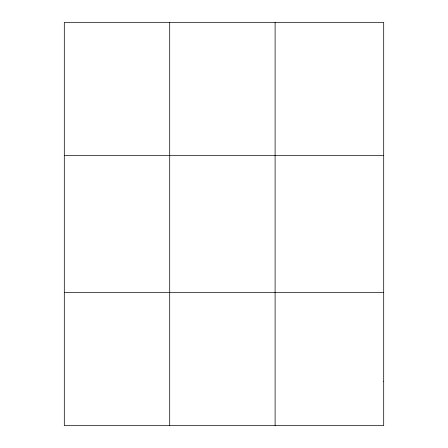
<?xml version="1.0" encoding="UTF-8"?>
<svg xmlns="http://www.w3.org/2000/svg" width="448" height="448" viewBox="0 0 448 448"><rect width="100%" height="100%" fill="white"/><g stroke="black" fill="none" stroke-linecap="round" stroke-linejoin="round"><path stroke-width="0.67" d="M169.702 425.6L169.702 22.4M275.1 425.6L275.1 22.4M64.305 155.456L383.695 155.456M64.305 292.544L383.695 292.544M383.695 381.248L383.695 425.6L64.305 425.6L64.305 22.4L383.695 22.4L383.695 381.248"/></g></svg>
